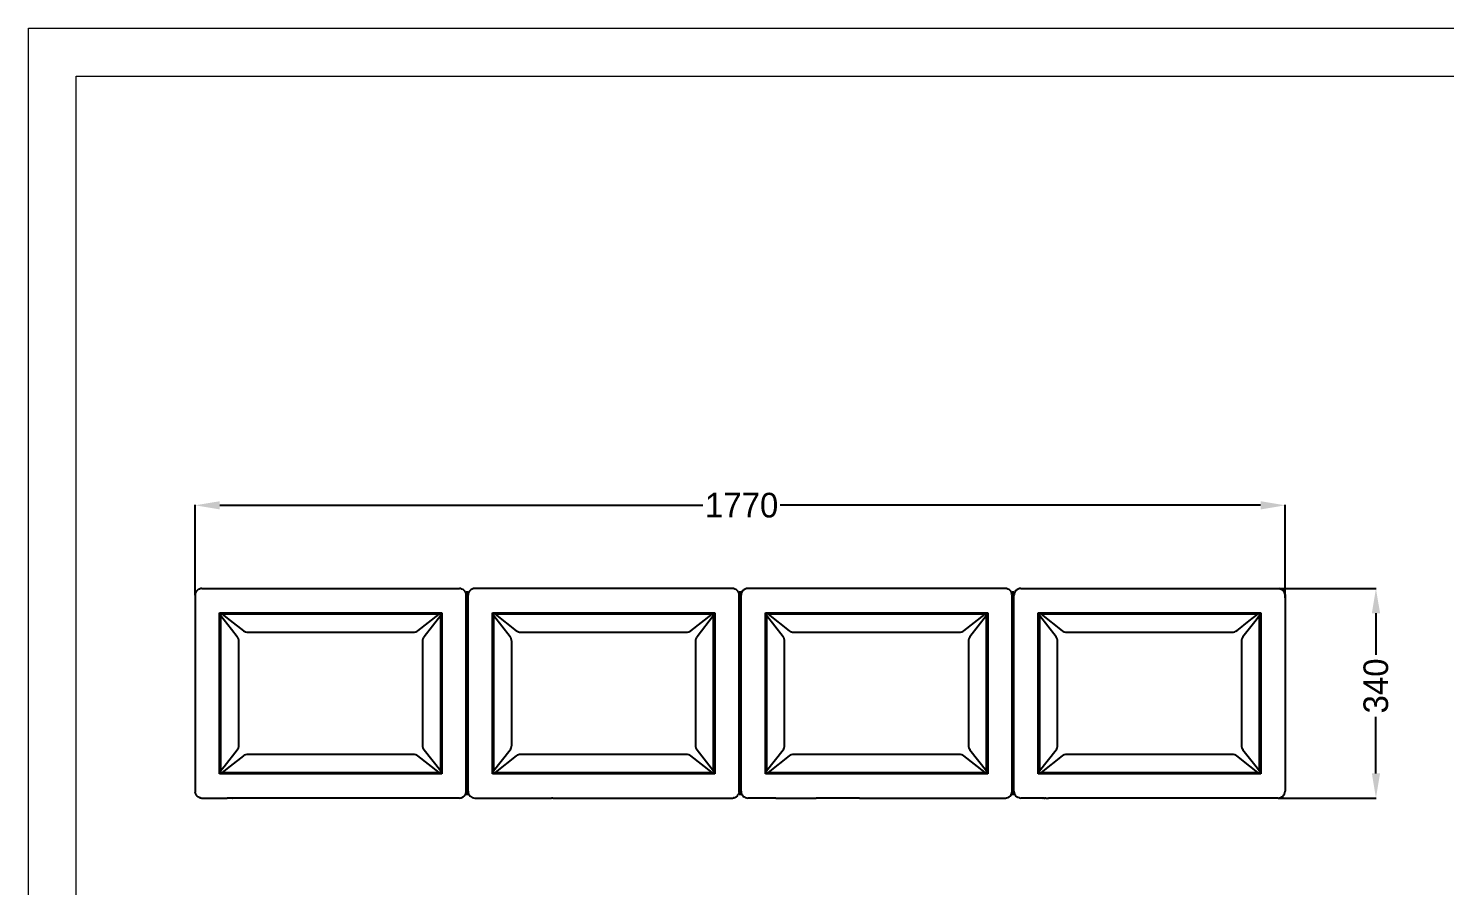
# Model space of a CAD drawing. Header units: millimetres. Extents: x 153 to 4750, y 92 to 3343.
# Drawn here: x 153 to 2451, y 1951 to 3343 of the extents above; entities that cross this region are included whole.
import ezdxf

# ---------------------------------------------------------------- set-up
doc = ezdxf.new("R2010")
doc.units = ezdxf.units.MM
doc.header["$PDSIZE"] = -1
doc.layers.add('DIMS', color=1, linetype='Continuous')
doc.layers.add('tabelka', color=155, linetype='Continuous')
doc.styles.get("Standard").update_dxf_attribs({"font": 'Gothic.ttf'})
doc.dimstyles.new('ISO-25', dxfattribs={"dimtxt": 2.5, "dimasz": 2.5, "dimexe": 1.25, "dimexo": 0.625, "dimtad": 1, "dimtxsty": 'Standard', "dimcen": 2.5, "dimadec": 0, "dimazin": 0, "dimtfac": 1, "dimtmove": 0, "dimatfit": 3, "dimfxl": 1, "dimarcsym": 0})

# ---------------------------------------------------------------- blocks, each defined once
blk = doc.blocks.new('*D11')
at = {"layer": 'Defpoints', "color": 0, "transparency": 16777216}
for p in [(2192.8, 2568.5), (423.4, 2421.9), (2192.8, 2418)]:
    blk.add_point(p, dxfattribs=at)
at = {"layer": 'DIMS', "color": 0, "lineweight": -2, "transparency": 16777216}
for p, q in [((423.4, 2422.4), (423.4, 2569)), ((463.4, 2568.5), (1247.5, 2568.5)), ((2152.8, 2568.5), (1373.2, 2568.5)), ((2192.8, 2418.5), (2192.8, 2569))]:
    blk.add_line(p, q, dxfattribs=at)
at = {"layer": 'DIMS', "color": 0, "transparency": 16777216}
for points in [[(463.4, 2575.1), (463.4, 2561.8), (423.4, 2568.5)], [(2152.8, 2575.1), (2152.8, 2561.8), (2192.8, 2568.5)]]:
    blk.add_solid(points, dxfattribs=at)
at = {"layer": 'DIMS', "color": 0, "transparency": 16777216, "insert": (1310.4, 2568.5), "char_height": 40, "attachment_point": 5}
blk.add_mtext('1770', dxfattribs=at)
blk = doc.blocks.new('*D12')
at = {"layer": 'Defpoints', "color": 0, "transparency": 16777216}
for p in [(2180.9, 2433.4), (2180.9, 2093.4), (2339.9, 2093.4)]:
    blk.add_point(p, dxfattribs=at)
at = {"layer": 'DIMS', "color": 0, "lineweight": -2, "transparency": 16777216}
for p, q in [((2181.4, 2433.4), (2340.4, 2433.4)), ((2339.9, 2393.4), (2339.9, 2325.7)), ((2339.9, 2133.4), (2339.9, 2224.9)), ((2181.4, 2093.4), (2340.4, 2093.4))]:
    blk.add_line(p, q, dxfattribs=at)
at = {"layer": 'DIMS', "color": 0, "transparency": 16777216}
for points in [[(2333.3, 2393.4), (2346.6, 2393.4), (2339.9, 2433.4)], [(2333.3, 2133.4), (2346.6, 2133.4), (2339.9, 2093.4)]]:
    blk.add_solid(points, dxfattribs=at)
at = {"layer": 'DIMS', "color": 0, "transparency": 16777216, "insert": (2339.9, 2275.3), "char_height": 40, "attachment_point": 5, "rotation": 90}
blk.add_mtext('340', dxfattribs=at)

msp = doc.modelspace()

# ---------------------------------------------------------------- linework, layer by layer
for p, q in [((423.6, 2424.4), (423.4, 2422.4)), ((423.4, 2422.4), (423.4, 2104.4)), ((424.2, 2426.4), (423.6, 2424.4)), ((425.2, 2428.4), (424.2, 2426.4)), ((426.6, 2430.1), (425.2, 2428.4)), ((428.4, 2431.6), (426.6, 2430.1)), ((430.3, 2432.6), (428.4, 2431.6)), ((432.4, 2433.2), (430.3, 2432.6)), ((434.4, 2433.4), (432.4, 2433.2)), ((434.4, 2433.4), (852.4, 2433.4)), ((854.4, 2433.2), (852.4, 2433.4)), ((856.4, 2432.6), (854.4, 2433.2)), ((858.4, 2431.6), (856.4, 2432.6)), ((860.2, 2430.1), (858.4, 2431.6)), ((861.6, 2428.4), (860.2, 2430.1)), ((862.6, 2426.4), (861.6, 2428.4)), ((863.2, 2424.4), (862.6, 2426.4)), ((863.4, 2422.4), (863.2, 2424.4)), ((866.4, 2427.4), (863.4, 2427.4)), ((863.4, 2427.4), (863.4, 2422.4)), ((863.4, 2104.4), (863.4, 2422.4)), ((866.4, 2422.4), (866.4, 2427.4)), ((866.6, 2424.4), (866.4, 2422.4)), ((866.4, 2104.4), (866.4, 2422.4)), ((867.2, 2426.4), (866.6, 2424.4)), ((868.2, 2428.4), (867.2, 2426.4)), ((869.6, 2430.1), (868.2, 2428.4)), ((871.4, 2431.6), (869.6, 2430.1)), ((873.3, 2432.6), (871.4, 2431.6)), ((875.4, 2433.2), (873.3, 2432.6)), ((877.4, 2433.4), (875.4, 2433.2)), ((1295.4, 2433.4), (877.4, 2433.4)), ((1297.4, 2433.2), (1295.4, 2433.4)), ((1299.4, 2432.6), (1297.4, 2433.2)), ((1301.4, 2431.6), (1299.4, 2432.6)), ((1303.2, 2430.1), (1301.4, 2431.6)), ((1304.6, 2428.4), (1303.2, 2430.1)), ((1305.6, 2426.4), (1304.6, 2428.4)), ((1306.2, 2424.4), (1305.6, 2426.4)), ((1306.4, 2422.4), (1306.2, 2424.4)), ((1309.4, 2427.4), (1306.4, 2427.4)), ((1306.4, 2427.4), (1306.4, 2422.4)), ((1306.4, 2104.4), (1306.4, 2422.4)), ((1309.4, 2422.4), (1309.4, 2427.4)), ((1309.6, 2424.4), (1309.4, 2422.4)), ((1309.4, 2104.4), (1309.4, 2422.4)), ((1310.2, 2426.4), (1309.6, 2424.4)), ((1311.2, 2428.4), (1310.2, 2426.4)), ((1312.6, 2430.1), (1311.2, 2428.4)), ((1314.4, 2431.6), (1312.6, 2430.1)), ((1316.3, 2432.6), (1314.4, 2431.6)), ((1318.4, 2433.2), (1316.3, 2432.6)), ((1320.4, 2433.4), (1318.4, 2433.2)), ((1738.4, 2433.4), (1320.4, 2433.4)), ((1740.4, 2433.2), (1738.4, 2433.4)), ((1742.4, 2432.6), (1740.4, 2433.2)), ((1744.4, 2431.6), (1742.4, 2432.6)), ((1746.2, 2430.1), (1744.4, 2431.6)), ((1747.6, 2428.4), (1746.2, 2430.1)), ((1748.6, 2426.4), (1747.6, 2428.4)), ((1749.2, 2424.4), (1748.6, 2426.4)), ((1749.4, 2422.4), (1749.2, 2424.4)), ((1749.4, 2427.4), (1749.4, 2422.4)), ((1752.4, 2427.4), (1749.4, 2427.4)), ((1749.4, 2104.4), (1749.4, 2422.4)), ((1752.4, 2422.4), (1752.4, 2427.4)), ((1752.6, 2424.4), (1752.4, 2422.4)), ((1752.4, 2104.4), (1752.4, 2422.4)), ((1753.2, 2426.4), (1752.6, 2424.4)), ((1754.2, 2428.4), (1753.2, 2426.4)), ((1755.6, 2430.1), (1754.2, 2428.4)), ((1757.4, 2431.6), (1755.6, 2430.1)), ((1759.3, 2432.6), (1757.4, 2431.6)), ((1761.4, 2433.2), (1759.3, 2432.6)), ((1763.4, 2433.4), (1761.4, 2433.2)), ((1763.4, 2433.4), (2181.4, 2433.4)), ((2181.4, 2433.4), (2183.4, 2433.2)), ((2183.4, 2433.2), (2183.4, 2433.2)), ((2183.5, 2433.2), (2183.4, 2433.2)), ((2184.3, 2432.9), (2183.5, 2433.2)), ((2184.3, 2432.9), (2185.4, 2432.6)), ((2185.4, 2432.6), (2185.5, 2432.6)), ((2185.6, 2432.5), (2185.5, 2432.6)), ((2186.6, 2432), (2185.6, 2432.5)), ((2186.6, 2432), (2187.4, 2431.6)), ((2187.4, 2431.6), (2187.5, 2431.5)), ((2189.2, 2430.1), (2187.5, 2431.5)), ((2187.5, 2431.5), (2187.5, 2431.5)), ((2190.5, 2428.5), (2189.2, 2430.1)), ((2190.5, 2428.4), (2190.5, 2428.5)), ((2190.5, 2428.4), (2190.6, 2428.4)), ((2190.6, 2428.4), (2191, 2427.6)), ((2191.5, 2426.6), (2191, 2427.6)), ((2191.6, 2426.5), (2191.5, 2426.6)), ((2191.6, 2426.5), (2191.6, 2426.4)), ((2191.6, 2426.4), (2191.9, 2425.3)), ((2192.2, 2424.5), (2191.9, 2425.3)), ((2192.2, 2424.4), (2192.2, 2424.5)), ((2192.2, 2424.4), (2192.4, 2422.4)), ((2192.2, 2424.4), (2192.2, 2424.4)), ((2192.4, 2422.4), (2192.4, 2104.4)), ((462.9, 2393.8), (823.9, 2393.8)), ((462.9, 2132.9), (462.9, 2393.8)), ((463.4, 2392.8), (462.9, 2393.8)), ((462.9, 2393.8), (464, 2393.4)), ((463.4, 2392.8), (463.9, 2391.6)), ((463.9, 2391.6), (464.4, 2390.5)), ((465.1, 2392.9), (464, 2393.4)), ((466.3, 2392.4), (465.1, 2392.9)), ((467.4, 2391.9), (466.3, 2392.4)), ((819.4, 2391.9), (467.4, 2391.9)), ((467.4, 2391.9), (480.5, 2381.7)), ((785.1, 2365), (819.4, 2391.9)), ((820.5, 2392.4), (819.4, 2391.9)), ((821.6, 2392.9), (820.5, 2392.4)), ((822.8, 2393.4), (821.6, 2392.9)), ((822.4, 2390.5), (822.9, 2391.6)), ((822.8, 2393.4), (823.9, 2393.8)), ((822.9, 2391.6), (823.4, 2392.7)), ((823.9, 2393.8), (823.4, 2392.7)), ((823.9, 2393.8), (823.9, 2132.9)), ((905.9, 2132.9), (905.9, 2393.8)), ((905.9, 2393.8), (1266.9, 2393.8)), ((906.4, 2392.8), (905.9, 2393.8)), ((905.9, 2393.8), (907, 2393.4)), ((906.4, 2392.8), (906.9, 2391.6)), ((906.9, 2391.6), (907.4, 2390.5)), ((908.1, 2392.9), (907, 2393.4)), ((909.3, 2392.4), (908.1, 2392.9)), ((910.4, 2391.9), (909.3, 2392.4)), ((1262.4, 2391.9), (910.4, 2391.9)), ((910.4, 2391.9), (944.7, 2365)), ((1228.1, 2365), (1262.4, 2391.9)), ((1263.5, 2392.4), (1262.4, 2391.9)), ((1264.6, 2392.9), (1263.5, 2392.4)), ((1265.8, 2393.4), (1264.6, 2392.9)), ((1265.4, 2390.5), (1265.9, 2391.6)), ((1265.8, 2393.4), (1266.9, 2393.8)), ((1265.9, 2391.6), (1266.4, 2392.7)), ((1266.9, 2393.8), (1266.4, 2392.7)), ((1266.9, 2393.8), (1266.9, 2132.9)), ((1348.9, 2393.8), (1709.9, 2393.8)), ((1348.9, 2132.9), (1348.9, 2393.8)), ((1349.4, 2392.8), (1348.9, 2393.8)), ((1348.9, 2393.8), (1350, 2393.4)), ((1349.4, 2392.8), (1349.9, 2391.6)), ((1349.9, 2391.6), (1350.4, 2390.5)), ((1351.1, 2392.9), (1350, 2393.4)), ((1352.3, 2392.4), (1351.1, 2392.9)), ((1353.4, 2391.9), (1352.3, 2392.4)), ((1705.4, 2391.9), (1353.4, 2391.9)), ((1353.4, 2391.9), (1387.7, 2365)), ((1671.1, 2365), (1705.4, 2391.9)), ((1706.5, 2392.4), (1705.4, 2391.9)), ((1707.6, 2392.9), (1706.5, 2392.4)), ((1708.8, 2393.4), (1707.6, 2392.9)), ((1708.4, 2390.5), (1708.9, 2391.6)), ((1708.8, 2393.4), (1709.9, 2393.8)), ((1708.9, 2391.6), (1709.4, 2392.7)), ((1709.9, 2393.8), (1709.4, 2392.7)), ((1709.9, 2393.8), (1709.9, 2132.9)), ((1791.9, 2132.9), (1791.9, 2393.8)), ((1791.9, 2393.8), (2152.9, 2393.8)), ((1792.4, 2392.8), (1791.9, 2393.8)), ((1791.9, 2393.8), (1793, 2393.4)), ((1792.4, 2392.8), (1792.9, 2391.6)), ((1792.9, 2391.6), (1793.4, 2390.5)), ((1794.1, 2392.9), (1793, 2393.4)), ((1795.3, 2392.4), (1794.1, 2392.9)), ((1796.4, 2391.9), (1795.3, 2392.4)), ((2148.4, 2391.9), (1796.4, 2391.9)), ((1796.4, 2391.9), (1830.7, 2365)), ((2134.3, 2380.9), (2148.4, 2391.9)), ((2149.5, 2392.4), (2148.4, 2391.9)), ((2150.6, 2392.9), (2149.5, 2392.4)), ((2151.8, 2393.4), (2150.6, 2392.9)), ((2151.4, 2390.5), (2151.9, 2391.6)), ((2151.8, 2393.4), (2152.9, 2393.8)), ((2151.9, 2391.6), (2152.4, 2392.7)), ((2152.9, 2393.8), (2152.4, 2392.7)), ((2152.9, 2393.8), (2152.9, 2132.9)), ((464.4, 2390.5), (464.8, 2389.4)), ((464.8, 2389.4), (464.8, 2137.4)), ((482.5, 2366.9), (464.8, 2389.4)), ((480.5, 2381.7), (501.7, 2365)), ((822, 2389.4), (795, 2355.1)), ((822, 2389.4), (822.4, 2390.5)), ((822, 2137.4), (822, 2389.4)), ((907.4, 2390.5), (907.8, 2389.4)), ((934.8, 2355.1), (907.8, 2389.4)), ((907.8, 2389.4), (907.8, 2137.4)), ((1265, 2389.4), (1238, 2355.1)), ((1265, 2389.4), (1265.4, 2390.5)), ((1265, 2137.4), (1265, 2389.4)), ((1350.4, 2390.5), (1350.8, 2389.4)), ((1377.8, 2355.1), (1350.8, 2389.4)), ((1350.8, 2389.4), (1350.8, 2137.4)), ((1708, 2389.4), (1681, 2355.1)), ((1708, 2389.4), (1708.4, 2390.5)), ((1708, 2137.4), (1708, 2389.4)), ((1793.4, 2390.5), (1793.8, 2389.4)), ((1820.8, 2355.1), (1793.8, 2389.4)), ((1793.8, 2389.4), (1793.8, 2137.4)), ((2114.1, 2365), (2134.3, 2380.9)), ((2145.4, 2382.3), (2124, 2355.1)), ((2151, 2389.4), (2145.4, 2382.3)), ((2151, 2389.4), (2151.4, 2390.5)), ((2151, 2137.4), (2151, 2389.4)), ((491.8, 2355.1), (482.5, 2366.9)), ((492.7, 2353.7), (491.8, 2355.1)), ((493.6, 2351.7), (492.7, 2353.7)), ((494.1, 2349.7), (493.6, 2351.7)), ((494.2, 2347.7), (494.1, 2349.7)), ((494.2, 2264.4), (494.2, 2347.7)), ((501.7, 2365), (503, 2364.1)), ((503, 2364.1), (505, 2363.2)), ((505, 2363.2), (507.1, 2362.7)), ((507.1, 2362.7), (509.1, 2362.5)), ((509.1, 2362.5), (513.4, 2362.5)), ((513.4, 2362.5), (777.7, 2362.5)), ((777.7, 2362.5), (779.7, 2362.7)), ((779.7, 2362.7), (781.7, 2363.2)), ((781.7, 2363.2), (783.5, 2363.9)), ((783.5, 2363.9), (785.1, 2365)), ((792.7, 2349.7), (792.5, 2347.7)), ((792.5, 2347.7), (792.5, 2264.4)), ((793.2, 2351.7), (792.7, 2349.7)), ((794.1, 2353.7), (793.2, 2351.7)), ((795, 2355.1), (794.1, 2353.7)), ((935.7, 2353.7), (934.8, 2355.1)), ((936.6, 2351.7), (935.7, 2353.7)), ((937.1, 2349.7), (936.6, 2351.7)), ((937.2, 2347.7), (937.1, 2349.7)), ((937.2, 2264.4), (937.2, 2347.7)), ((944.7, 2365), (946, 2364.1)), ((946, 2364.1), (948, 2363.2)), ((948, 2363.2), (950.1, 2362.7)), ((950.1, 2362.7), (952.1, 2362.5)), ((952.1, 2362.5), (1220.7, 2362.5)), ((1220.7, 2362.5), (1222.7, 2362.7)), ((1222.7, 2362.7), (1224.8, 2363.2)), ((1224.8, 2363.2), (1226.7, 2364.1)), ((1226.7, 2364.1), (1228.1, 2365)), ((1235.7, 2349.7), (1235.5, 2347.7)), ((1235.5, 2347.7), (1235.5, 2264.4)), ((1236.2, 2351.7), (1235.7, 2349.7)), ((1237.1, 2353.7), (1236.2, 2351.7)), ((1238, 2355.1), (1237.1, 2353.7)), ((1378.7, 2353.7), (1377.8, 2355.1)), ((1379.6, 2351.7), (1378.7, 2353.7)), ((1380.1, 2349.7), (1379.6, 2351.7)), ((1380.2, 2347.7), (1380.1, 2349.7)), ((1380.2, 2264.4), (1380.2, 2347.7)), ((1387.7, 2365), (1389.3, 2363.9)), ((1389.3, 2363.9), (1391.1, 2363.2)), ((1391.1, 2363.2), (1393.1, 2362.7)), ((1393.1, 2362.7), (1395.1, 2362.5)), ((1395.1, 2362.5), (1663.7, 2362.5)), ((1663.7, 2362.5), (1665.7, 2362.7)), ((1665.7, 2362.7), (1667.7, 2363.2)), ((1667.7, 2363.2), (1669.5, 2363.9)), ((1669.5, 2363.9), (1671.1, 2365)), ((1678.7, 2349.7), (1678.5, 2347.7)), ((1678.5, 2347.7), (1678.5, 2264.4)), ((1679.2, 2351.7), (1678.7, 2349.7)), ((1680.1, 2353.7), (1679.2, 2351.7)), ((1681, 2355.1), (1680.1, 2353.7)), ((1821.7, 2353.7), (1820.8, 2355.1)), ((1822.6, 2351.7), (1821.7, 2353.7)), ((1823.1, 2349.7), (1822.6, 2351.7)), ((1823.2, 2347.7), (1823.1, 2349.7)), ((1823.2, 2264.4), (1823.2, 2347.7)), ((1830.7, 2365), (1832.3, 2363.9)), ((1832.3, 2363.9), (1834.1, 2363.2)), ((1834.1, 2363.2), (1836.1, 2362.7)), ((1836.1, 2362.7), (1838.1, 2362.5)), ((1838.1, 2362.5), (2102.4, 2362.5)), ((2102.4, 2362.5), (2106.7, 2362.5)), ((2106.7, 2362.5), (2108.7, 2362.7)), ((2108.7, 2362.7), (2110.8, 2363.2)), ((2110.8, 2363.2), (2112.7, 2364.1)), ((2112.7, 2364.1), (2114.1, 2365)), ((2121.7, 2349.7), (2121.5, 2347.7)), ((2121.5, 2347.7), (2121.5, 2264.4)), ((2122.2, 2351.7), (2121.7, 2349.7)), ((2123.1, 2353.7), (2122.2, 2351.7)), ((2124, 2355.1), (2123.1, 2353.7)), ((494.2, 2262.4), (494.2, 2264.4)), ((494.2, 2179), (494.2, 2262.4)), ((792.5, 2264.4), (792.5, 2262.4)), ((792.5, 2262.4), (792.5, 2179)), ((937.2, 2262.4), (937.2, 2264.4)), ((937.2, 2179), (937.2, 2262.4)), ((1235.5, 2264.4), (1235.5, 2262.4)), ((1235.5, 2262.4), (1235.5, 2179)), ((1380.2, 2262.4), (1380.2, 2264.4)), ((1380.2, 2179), (1380.2, 2262.4)), ((1678.5, 2264.4), (1678.5, 2262.4)), ((1678.5, 2262.4), (1678.5, 2179)), ((1823.2, 2262.4), (1823.2, 2264.4)), ((1823.2, 2179), (1823.2, 2262.4)), ((2121.5, 2264.4), (2121.5, 2262.4)), ((2121.5, 2262.4), (2121.5, 2179)), ((470.4, 2144.5), (491.8, 2171.7)), ((501.7, 2161.7), (480.4, 2145.1)), ((491.8, 2171.7), (492.8, 2173.3)), ((492.8, 2173.3), (493.6, 2175.1)), ((493.6, 2175.1), (494.1, 2177)), ((494.1, 2177), (494.2, 2179)), ((503, 2162.7), (501.7, 2161.7)), ((505, 2163.5), (503, 2162.7)), ((507.1, 2164.1), (505, 2163.5)), ((509.1, 2164.2), (507.1, 2164.1)), ((513.4, 2164.2), (509.1, 2164.2)), ((777.7, 2164.2), (513.4, 2164.2)), ((779.7, 2164.1), (777.7, 2164.2)), ((781.7, 2163.6), (779.7, 2164.1)), ((783.5, 2162.8), (781.7, 2163.6)), ((785.1, 2161.7), (783.5, 2162.8)), ((819.4, 2134.8), (785.1, 2161.7)), ((792.5, 2179), (792.7, 2177)), ((792.7, 2177), (793.2, 2175)), ((793.2, 2175), (794.1, 2173)), ((794.1, 2173), (795, 2171.7)), ((795, 2171.7), (822, 2137.4)), ((907.8, 2137.4), (934.8, 2171.7)), ((944.7, 2161.7), (910.4, 2134.8)), ((934.8, 2171.7), (935.8, 2173.3)), ((935.8, 2173.3), (936.6, 2175.1)), ((936.6, 2175.1), (937.1, 2177)), ((937.1, 2177), (937.2, 2179)), ((946, 2162.7), (944.7, 2161.7)), ((948, 2163.5), (946, 2162.7)), ((950.1, 2164.1), (948, 2163.5)), ((952.1, 2164.2), (950.1, 2164.1)), ((1220.7, 2164.2), (952.1, 2164.2)), ((1222.7, 2164.1), (1220.7, 2164.2)), ((1224.7, 2163.6), (1222.7, 2164.1)), ((1226.5, 2162.8), (1224.7, 2163.6)), ((1228.1, 2161.7), (1226.5, 2162.8)), ((1262.4, 2134.8), (1228.1, 2161.7)), ((1235.5, 2179), (1235.7, 2177)), ((1235.7, 2177), (1236.2, 2175)), ((1236.2, 2175), (1237.1, 2173)), ((1237.1, 2173), (1238, 2171.7)), ((1238, 2171.7), (1265, 2137.4)), ((1350.8, 2137.4), (1377.8, 2171.7)), ((1387.7, 2161.7), (1353.4, 2134.8)), ((1377.8, 2171.7), (1378.8, 2173.3)), ((1378.8, 2173.3), (1379.6, 2175.1)), ((1379.6, 2175.1), (1380.1, 2177)), ((1380.1, 2177), (1380.2, 2179)), ((1389, 2162.7), (1387.7, 2161.7)), ((1391, 2163.5), (1389, 2162.7)), ((1393.1, 2164.1), (1391, 2163.5)), ((1395.1, 2164.2), (1393.1, 2164.1)), ((1663.7, 2164.2), (1395.1, 2164.2)), ((1665.7, 2164.1), (1663.7, 2164.2)), ((1667.7, 2163.6), (1665.7, 2164.1)), ((1669.5, 2162.8), (1667.7, 2163.6)), ((1671.1, 2161.7), (1669.5, 2162.8)), ((1705.4, 2134.8), (1671.1, 2161.7)), ((1678.5, 2179), (1678.7, 2177)), ((1678.7, 2177), (1679.2, 2175)), ((1679.2, 2175), (1680.1, 2173)), ((1680.1, 2173), (1681, 2171.7)), ((1681, 2171.7), (1708, 2137.4)), ((1793.8, 2137.4), (1820.8, 2171.7)), ((1830.7, 2161.7), (1796.4, 2134.8)), ((1820.8, 2171.7), (1821.8, 2173.3)), ((1821.8, 2173.3), (1822.6, 2175.1)), ((1822.6, 2175.1), (1823.1, 2177)), ((1823.1, 2177), (1823.2, 2179)), ((1832, 2162.7), (1830.7, 2161.7)), ((1834, 2163.5), (1832, 2162.7)), ((1836.1, 2164.1), (1834, 2163.5)), ((1838.1, 2164.2), (1836.1, 2164.1)), ((2102.4, 2164.2), (1838.1, 2164.2)), ((2106.7, 2164.2), (2102.4, 2164.2)), ((2108.7, 2164.1), (2106.7, 2164.2)), ((2110.7, 2163.6), (2108.7, 2164.1)), ((2112.5, 2162.8), (2110.7, 2163.6)), ((2114.1, 2161.7), (2112.5, 2162.8)), ((2135.3, 2145.1), (2114.1, 2161.7)), ((2121.5, 2179), (2121.7, 2177)), ((2121.7, 2177), (2122.2, 2175)), ((2122.2, 2175), (2123.1, 2173)), ((2123.1, 2173), (2124, 2171.7)), ((2124, 2171.7), (2145.4, 2144.4)), ((464.8, 2137.4), (470.4, 2144.5)), ((480.4, 2145.1), (467.4, 2134.8)), ((2148.4, 2134.8), (2135.3, 2145.1)), ((2145.4, 2144.4), (2151, 2137.4)), ((462.9, 2132.9), (463.4, 2134)), ((464, 2133.4), (462.9, 2132.9)), ((823.9, 2132.9), (462.9, 2132.9)), ((463.9, 2135.1), (463.4, 2134)), ((464.4, 2136.2), (463.9, 2135.1)), ((464, 2133.4), (465.1, 2133.9)), ((464.8, 2137.4), (464.4, 2136.2)), ((465.1, 2133.9), (466.3, 2134.3)), ((466.3, 2134.3), (467.4, 2134.8)), ((467.4, 2134.8), (819.4, 2134.8)), ((819.4, 2134.8), (820.5, 2134.3)), ((820.5, 2134.3), (821.6, 2133.9)), ((821.6, 2133.9), (822.7, 2133.4)), ((822.4, 2136.2), (822, 2137.4)), ((822.9, 2135.1), (822.4, 2136.2)), ((823.9, 2132.9), (822.7, 2133.4)), ((823.4, 2134), (822.9, 2135.1)), ((823.4, 2134), (823.9, 2132.9)), ((905.9, 2132.9), (906.4, 2134)), ((907, 2133.4), (905.9, 2132.9)), ((1266.9, 2132.9), (905.9, 2132.9)), ((906.9, 2135.1), (906.4, 2134)), ((907.4, 2136.2), (906.9, 2135.1)), ((907, 2133.4), (908.1, 2133.9)), ((907.8, 2137.4), (907.4, 2136.2)), ((908.1, 2133.9), (909.3, 2134.3)), ((909.3, 2134.3), (910.4, 2134.8)), ((910.4, 2134.8), (1262.4, 2134.8)), ((1262.4, 2134.8), (1263.5, 2134.3)), ((1263.5, 2134.3), (1264.6, 2133.9)), ((1264.6, 2133.9), (1265.7, 2133.4)), ((1265.4, 2136.2), (1265, 2137.4)), ((1265.9, 2135.1), (1265.4, 2136.2)), ((1266.9, 2132.9), (1265.7, 2133.4)), ((1266.4, 2134), (1265.9, 2135.1)), ((1266.4, 2134), (1266.9, 2132.9)), ((1348.9, 2132.9), (1349.4, 2134)), ((1350, 2133.4), (1348.9, 2132.9)), ((1709.9, 2132.9), (1348.9, 2132.9)), ((1349.9, 2135.1), (1349.4, 2134)), ((1350.4, 2136.2), (1349.9, 2135.1)), ((1350, 2133.4), (1351.1, 2133.9)), ((1350.8, 2137.4), (1350.4, 2136.2)), ((1351.1, 2133.9), (1352.3, 2134.3)), ((1352.3, 2134.3), (1353.4, 2134.8)), ((1353.4, 2134.8), (1705.4, 2134.8)), ((1705.4, 2134.8), (1706.5, 2134.3)), ((1706.5, 2134.3), (1707.6, 2133.9)), ((1707.6, 2133.9), (1708.7, 2133.4)), ((1708.4, 2136.2), (1708, 2137.4)), ((1708.9, 2135.1), (1708.4, 2136.2)), ((1709.9, 2132.9), (1708.7, 2133.4)), ((1709.4, 2134), (1708.9, 2135.1)), ((1709.4, 2134), (1709.9, 2132.9)), ((1791.9, 2132.9), (1792.4, 2134)), ((1793, 2133.4), (1791.9, 2132.9)), ((2152.9, 2132.9), (1791.9, 2132.9)), ((1792.9, 2135.1), (1792.4, 2134)), ((1793.4, 2136.2), (1792.9, 2135.1)), ((1793, 2133.4), (1794.1, 2133.9)), ((1793.8, 2137.4), (1793.4, 2136.2)), ((1794.1, 2133.9), (1795.3, 2134.3)), ((1795.3, 2134.3), (1796.4, 2134.8)), ((1796.4, 2134.8), (2148.4, 2134.8)), ((2148.4, 2134.8), (2149.5, 2134.3)), ((2149.5, 2134.3), (2150.6, 2133.9)), ((2150.6, 2133.9), (2151.7, 2133.4)), ((2151.4, 2136.2), (2151, 2137.4)), ((2151.9, 2135.1), (2151.4, 2136.2)), ((2152.9, 2132.9), (2151.7, 2133.4)), ((2152.4, 2134), (2151.9, 2135.1)), ((2152.4, 2134), (2152.9, 2132.9)), ((423.4, 2104.4), (423.6, 2102.4)), ((423.6, 2102.4), (423.6, 2102.2)), ((424.2, 2100.3), (423.6, 2102.2)), ((424.2, 2100.3), (424.2, 2100.2)), ((425.2, 2098.3), (424.2, 2100.2)), ((425.2, 2098.3), (425.2, 2098.2)), ((426.6, 2096.6), (425.2, 2098.2)), ((428.3, 2095.2), (426.6, 2096.6)), ((428.4, 2095.2), (428.3, 2095.2)), ((428.4, 2095.2), (430.2, 2094.2)), ((430.3, 2094.1), (430.2, 2094.2)), ((430.3, 2094.1), (432.3, 2093.6)), ((432.4, 2093.6), (432.3, 2093.6)), ((432.4, 2093.6), (434.4, 2093.4)), ((434.4, 2093.4), (475.4, 2093.4)), ((475.3, 2093.4), (475.4, 2093.4)), ((483.7, 2093.4), (475.4, 2093.4)), ((483.8, 2093.4), (483.7, 2093.4)), ((483.7, 2093.4), (483.8, 2093.4)), ((483.8, 2093.4), (483.9, 2093.4)), ((483.8, 2093.4), (483.9, 2093.4)), ((483.8, 2093.4), (483.8, 2093.4)), ((852.4, 2093.4), (483.9, 2093.4)), ((852.4, 2093.4), (854.4, 2093.6)), ((854.4, 2093.6), (854.4, 2093.6)), ((854.4, 2093.6), (854.5, 2093.6)), ((854.5, 2093.6), (855.3, 2093.8)), ((855.3, 2093.8), (856.4, 2094.1)), ((856.4, 2094.1), (856.5, 2094.2)), ((856.5, 2094.2), (856.6, 2094.2)), ((856.6, 2094.2), (857.6, 2094.8)), ((857.6, 2094.8), (858.4, 2095.2)), ((858.4, 2095.2), (858.5, 2095.2)), ((858.5, 2095.2), (860.2, 2096.6)), ((858.5, 2095.2), (858.5, 2095.2)), ((860.2, 2096.6), (861.5, 2098.2)), ((861.5, 2098.3), (861.6, 2098.3)), ((861.5, 2098.2), (861.5, 2098.3)), ((861.6, 2098.3), (862, 2099.1)), ((862, 2099.1), (862.5, 2100.2)), ((862.5, 2100.2), (862.6, 2100.2)), ((862.6, 2100.3), (862.9, 2101.4)), ((862.6, 2100.2), (862.6, 2100.3)), ((862.9, 2101.4), (863.2, 2102.2)), ((863.2, 2102.4), (863.4, 2104.4)), ((863.2, 2102.3), (863.2, 2102.4)), ((863.2, 2102.2), (863.2, 2102.3)), ((863.4, 2104.4), (863.4, 2099.4)), ((863.4, 2099.4), (866.4, 2099.4)), ((866.4, 2104.4), (866.6, 2102.4)), ((866.4, 2099.4), (866.4, 2104.4)), ((866.6, 2102.4), (867.2, 2100.3)), ((867.2, 2100.3), (868.2, 2098.3)), ((868.2, 2098.3), (869.6, 2096.6)), ((869.6, 2096.6), (871.4, 2095.2)), ((871.4, 2095.2), (873.3, 2094.1)), ((873.3, 2094.1), (875.4, 2093.6)), ((875.4, 2093.6), (877.4, 2093.4)), ((877.4, 2093.4), (999.6, 2093.4)), ((907.4, 2093.4), (907.4, 2093.4)), ((999.6, 2093.4), (999.7, 2093.4)), ((999.6, 2093.4), (999.6, 2093.4)), ((999.6, 2093.4), (999.6, 2093.4)), ((999.6, 2093.4), (999.6, 2093.4)), ((999.6, 2093.4), (999.7, 2093.4)), ((999.7, 2093.4), (1001.5, 2093.4)), ((1001.5, 2093.4), (1001.6, 2093.4)), ((1001.5, 2093.4), (1001.6, 2093.4)), ((1001.6, 2093.4), (1001.6, 2093.4)), ((1001.6, 2093.4), (1001.6, 2093.4)), ((1001.6, 2093.4), (1001.7, 2093.4)), ((1001.6, 2093.4), (1001.7, 2093.4)), ((1001.6, 2093.4), (1001.6, 2093.4)), ((1001.6, 2093.4), (1001.7, 2093.4)), ((1001.7, 2093.4), (1001.7, 2093.4)), ((1003.8, 2093.4), (1001.7, 2093.4)), ((1003.8, 2093.4), (1003.8, 2093.4)), ((1003.8, 2093.4), (1003.9, 2093.4)), ((1003.8, 2093.4), (1003.9, 2093.4)), ((1003.8, 2093.4), (1003.9, 2093.4)), ((1003.9, 2093.4), (1003.9, 2093.4)), ((1003.9, 2093.4), (1295.4, 2093.4)), ((1295.4, 2093.4), (1297.4, 2093.6)), ((1297.5, 2093.6), (1297.4, 2093.6)), ((1297.5, 2093.6), (1299.4, 2094.1)), ((1299.6, 2094.2), (1299.4, 2094.1)), ((1299.6, 2094.2), (1301.4, 2095.2)), ((1301.5, 2095.2), (1301.4, 2095.2)), ((1303.2, 2096.6), (1301.5, 2095.2)), ((1304.5, 2098.2), (1303.2, 2096.6)), ((1304.5, 2098.2), (1304.6, 2098.3)), ((1305.5, 2100.2), (1304.6, 2098.3)), ((1305.5, 2100.2), (1305.6, 2100.3)), ((1306.2, 2102.2), (1305.6, 2100.3)), ((1306.2, 2102.4), (1306.4, 2104.4)), ((1306.2, 2102.2), (1306.2, 2102.4)), ((1306.4, 2104.4), (1306.4, 2099.4)), ((1306.4, 2099.4), (1309.4, 2099.4)), ((1309.4, 2104.4), (1309.6, 2102.4)), ((1309.4, 2099.4), (1309.4, 2104.4)), ((1309.6, 2102.4), (1310.2, 2100.3)), ((1310.2, 2100.3), (1311.2, 2098.3)), ((1311.2, 2098.3), (1312.6, 2096.6)), ((1312.6, 2096.6), (1314.4, 2095.2)), ((1314.4, 2095.2), (1316.3, 2094.1)), ((1316.3, 2094.1), (1318.4, 2093.6)), ((1318.4, 2093.6), (1320.4, 2093.4)), ((1365.8, 2093.4), (1320.4, 2093.4)), ((1350.4, 2093.4), (1350.4, 2093.4)), ((1365.8, 2093.4), (1365.9, 2093.4)), ((1365.8, 2093.4), (1365.9, 2093.4)), ((1365.9, 2093.4), (1365.9, 2093.4)), ((1365.9, 2093.4), (1365.9, 2093.4)), ((1365.9, 2093.4), (1366, 2093.4)), ((1365.9, 2093.4), (1365.9, 2093.4)), ((1365.9, 2093.4), (1366, 2093.4)), ((1366, 2093.4), (1366.1, 2093.4)), ((1366.1, 2093.4), (1366.2, 2093.4)), ((1366.1, 2093.4), (1366.1, 2093.4)), ((1366.1, 2093.4), (1366.1, 2093.4)), ((1366.1, 2093.4), (1366.2, 2093.4)), ((1366.1, 2093.4), (1366.1, 2093.4)), ((1366.2, 2093.4), (1428.1, 2093.4)), ((1415.2, 2093.4), (1415.3, 2093.4)), ((1428.2, 2093.4), (1428.1, 2093.4)), ((1428.1, 2093.4), (1428.2, 2093.4)), ((1428.2, 2093.4), (1428.3, 2093.4)), ((1428.2, 2093.4), (1428.2, 2093.4)), ((1428.3, 2093.4), (1428.2, 2093.4)), ((1428.3, 2093.4), (1431.3, 2093.4)), ((1431.3, 2093.4), (1431.3, 2093.4)), ((1501.8, 2093.4), (1431.3, 2093.4)), ((1501.8, 2093.4), (1501.9, 2093.4)), ((1501.8, 2093.4), (1501.9, 2093.4)), ((1501.8, 2093.4), (1501.8, 2093.4)), ((1501.8, 2093.4), (1501.9, 2093.4)), ((1501.9, 2093.4), (1501.9, 2093.4)), ((1501.9, 2093.4), (1501.9, 2093.4)), ((1501.9, 2093.4), (1502, 2093.4)), ((1501.9, 2093.4), (1501.9, 2093.4)), ((1501.9, 2093.4), (1502, 2093.4)), ((1502, 2093.4), (1510.1, 2093.4)), ((1510.1, 2093.4), (1510.2, 2093.4)), ((1510.1, 2093.4), (1510.2, 2093.4)), ((1510.2, 2093.4), (1510.2, 2093.4)), ((1510.2, 2093.4), (1510.2, 2093.4)), ((1510.2, 2093.4), (1510.3, 2093.4)), ((1510.2, 2093.4), (1510.3, 2093.4)), ((1510.2, 2093.4), (1510.2, 2093.4)), ((1510.3, 2093.4), (1738.4, 2093.4)), ((1738.4, 2093.4), (1740.4, 2093.6)), ((1740.4, 2093.6), (1742.4, 2094.1)), ((1742.4, 2094.1), (1744.4, 2095.2)), ((1744.4, 2095.2), (1746.2, 2096.6)), ((1746.2, 2096.6), (1747.6, 2098.3)), ((1747.6, 2098.3), (1748.6, 2100.3)), ((1748.6, 2100.3), (1749.2, 2102.4)), ((1749.2, 2102.4), (1749.4, 2104.4)), ((1749.4, 2104.4), (1749.4, 2099.4)), ((1749.4, 2099.4), (1752.4, 2099.4)), ((1752.4, 2099.4), (1752.4, 2104.4)), ((1752.4, 2104.4), (1752.6, 2102.4)), ((1752.6, 2102.2), (1752.6, 2102.4)), ((1752.6, 2102.2), (1753.2, 2100.3)), ((1753.2, 2100.2), (1753.2, 2100.3)), ((1753.2, 2100.2), (1754.2, 2098.3)), ((1754.2, 2098.2), (1754.2, 2098.3)), ((1755.6, 2096.6), (1754.2, 2098.2)), ((1757.3, 2095.2), (1755.6, 2096.6)), ((1757.3, 2095.2), (1757.4, 2095.2)), ((1759.2, 2094.2), (1757.4, 2095.2)), ((1759.2, 2094.2), (1759.3, 2094.1)), ((1761.3, 2093.6), (1759.3, 2094.1)), ((1761.3, 2093.6), (1761.4, 2093.6)), ((1761.4, 2093.6), (1763.4, 2093.4)), ((1799.3, 2093.4), (1763.4, 2093.4)), ((1799.3, 2093.4), (1799.4, 2093.4)), ((1799.3, 2093.4), (1799.3, 2093.4)), ((1799.3, 2093.4), (1799.4, 2093.4)), ((1799.3, 2093.4), (1799.4, 2093.4)), ((1799.4, 2093.4), (1799.4, 2093.4)), ((1799.4, 2093.4), (1799.9, 2093.4)), ((1799.9, 2093.4), (1800, 2093.4)), ((1799.9, 2093.4), (1800, 2093.4)), ((1800, 2093.4), (1800, 2093.4)), ((1800, 2093.4), (1800, 2093.4)), ((1800, 2093.4), (1800, 2093.4)), ((1801.6, 2093.4), (1800, 2093.4)), ((1801.6, 2093.4), (1801.7, 2093.4)), ((1801.6, 2093.4), (1801.7, 2093.4)), ((1801.7, 2093.4), (1801.7, 2093.4)), ((1801.7, 2093.4), (1801.7, 2093.4)), ((1801.7, 2093.4), (1801.7, 2093.4)), ((1801.7, 2093.4), (1802.1, 2093.4)), ((1802.1, 2093.4), (1802.1, 2093.4)), ((1802.1, 2093.4), (1802.1, 2093.4)), ((1802.1, 2093.4), (1802.2, 2093.4)), ((1802.1, 2093.4), (1802.1, 2093.4)), ((1802.1, 2093.4), (1802.2, 2093.4)), ((1802.1, 2093.4), (1802.2, 2093.4)), ((1802.2, 2093.4), (1802.3, 2093.4)), ((1802.2, 2093.4), (1802.2, 2093.4)), ((1802.2, 2093.4), (1802.2, 2093.4)), ((1802.2, 2093.4), (1802.3, 2093.4)), ((1802.2, 2093.4), (1802.2, 2093.4)), ((1802.3, 2093.4), (1802.3, 2093.4)), ((1802.3, 2093.4), (1802.3, 2093.4)), ((1802.3, 2093.4), (1802.3, 2093.4)), ((1804.1, 2093.4), (1802.3, 2093.4)), ((1804.1, 2093.4), (1804.2, 2093.4)), ((1804.1, 2093.4), (1804.1, 2093.4)), ((1804.1, 2093.4), (1804.2, 2093.4)), ((1804.1, 2093.4), (1804.2, 2093.4)), ((1804.1, 2093.4), (1804.1, 2093.4)), ((1804.1, 2093.4), (1804.1, 2093.4)), ((1804.2, 2093.4), (1804.2, 2093.4)), ((1804.2, 2093.4), (1806.5, 2093.4)), ((1806.5, 2093.4), (1806.6, 2093.4)), ((1806.5, 2093.4), (1806.6, 2093.4)), ((1806.6, 2093.4), (1806.7, 2093.4)), ((1806.6, 2093.4), (1806.6, 2093.4)), ((1806.6, 2093.4), (1806.7, 2093.4)), ((1806.7, 2093.4), (1806.7, 2093.4)), ((1806.7, 2093.4), (1806.8, 2093.4)), ((1806.7, 2093.4), (1806.7, 2093.4)), ((1806.7, 2093.4), (1806.7, 2093.4)), ((1806.7, 2093.4), (1806.8, 2093.4)), ((1806.8, 2093.4), (1806.9, 2093.4)), ((1806.8, 2093.4), (1806.8, 2093.4)), ((1806.8, 2093.4), (1806.9, 2093.4)), ((1806.8, 2093.4), (1807, 2093.4)), ((1806.9, 2093.4), (1807, 2093.4)), ((1807, 2093.4), (1808.4, 2093.4)), ((1808.4, 2093.4), (1808.4, 2093.4)), ((1844.7, 2093.4), (1808.4, 2093.4)), ((1844.7, 2093.4), (1844.7, 2093.4)), ((1877.3, 2093.4), (1844.7, 2093.4)), ((1877.3, 2093.4), (1877.4, 2093.4)), ((2181.4, 2093.4), (1877.3, 2093.4)), ((2181.4, 2093.4), (2183.4, 2093.6)), ((2183.4, 2093.6), (2185.4, 2094.1)), ((2185.4, 2094.1), (2187.4, 2095.2)), ((2187.4, 2095.2), (2189.2, 2096.6)), ((2189.2, 2096.6), (2190.6, 2098.3)), ((2190.6, 2098.3), (2191.6, 2100.3)), ((2191.6, 2100.3), (2192.2, 2102.4)), ((2192.2, 2102.4), (2192.4, 2104.4))]:
    msp.add_line(p, q)
at = {"layer": 'tabelka', "lineweight": 5}
for points in [[(152.7, 3342.7), (4750.2, 3342.7), (4750.2, 91.9), (152.7, 91.9)], [(230.1, 3265.3), (4672.8, 3265.3), (4672.8, 169.3), (230.1, 169.3)]]:
    msp.add_lwpolyline(points, close=True, dxfattribs=at)

# ---------------------------------------------------------------- dimensions: what is measured, and where the dimension line sits
at = {"layer": 'DIMS'}
dim = msp.add_linear_dim(base=(2192.8, 2568.5), p1=(423.4, 2421.9), p2=(2192.8, 2418), text='1770', dimstyle='ISO-25', override={"dimtxt": 40, "dimasz": 40, "dimexe": 0.5, "dimexo": 0.5, "dimgap": 6, "dimtad": 0, "dimtih": 1, "dimtoh": 1, "dimdec": 0, "dimzin": 0, "dimadec": 2, "dimtfac": 2, "dimtdec": 1, "dimtzin": 0}, dxfattribs=at)
dim.commit()
dim.dimension.update_dxf_attribs({"geometry": '*D11', "text_midpoint": (1310.4, 2568.5), "dimtype": 160})
dim = msp.add_linear_dim(base=(2339.9, 2093.4), p1=(2180.9, 2433.4), p2=(2180.9, 2093.4), angle=270, dimstyle='ISO-25', override={"dimtxt": 40, "dimasz": 40, "dimexe": 0.5, "dimexo": 0.5, "dimgap": 6, "dimtad": 0, "dimtih": 1, "dimtoh": 1, "dimdec": 0, "dimzin": 0, "dimadec": 2, "dimtfac": 2, "dimtdec": 1, "dimtzin": 0}, dxfattribs=at)
dim.commit()
dim.dimension.update_dxf_attribs({"geometry": '*D12', "text_midpoint": (2339.9, 2275.3), "dimtype": 160, "text_rotation": 90})

doc.saveas('drawing.dxf')
